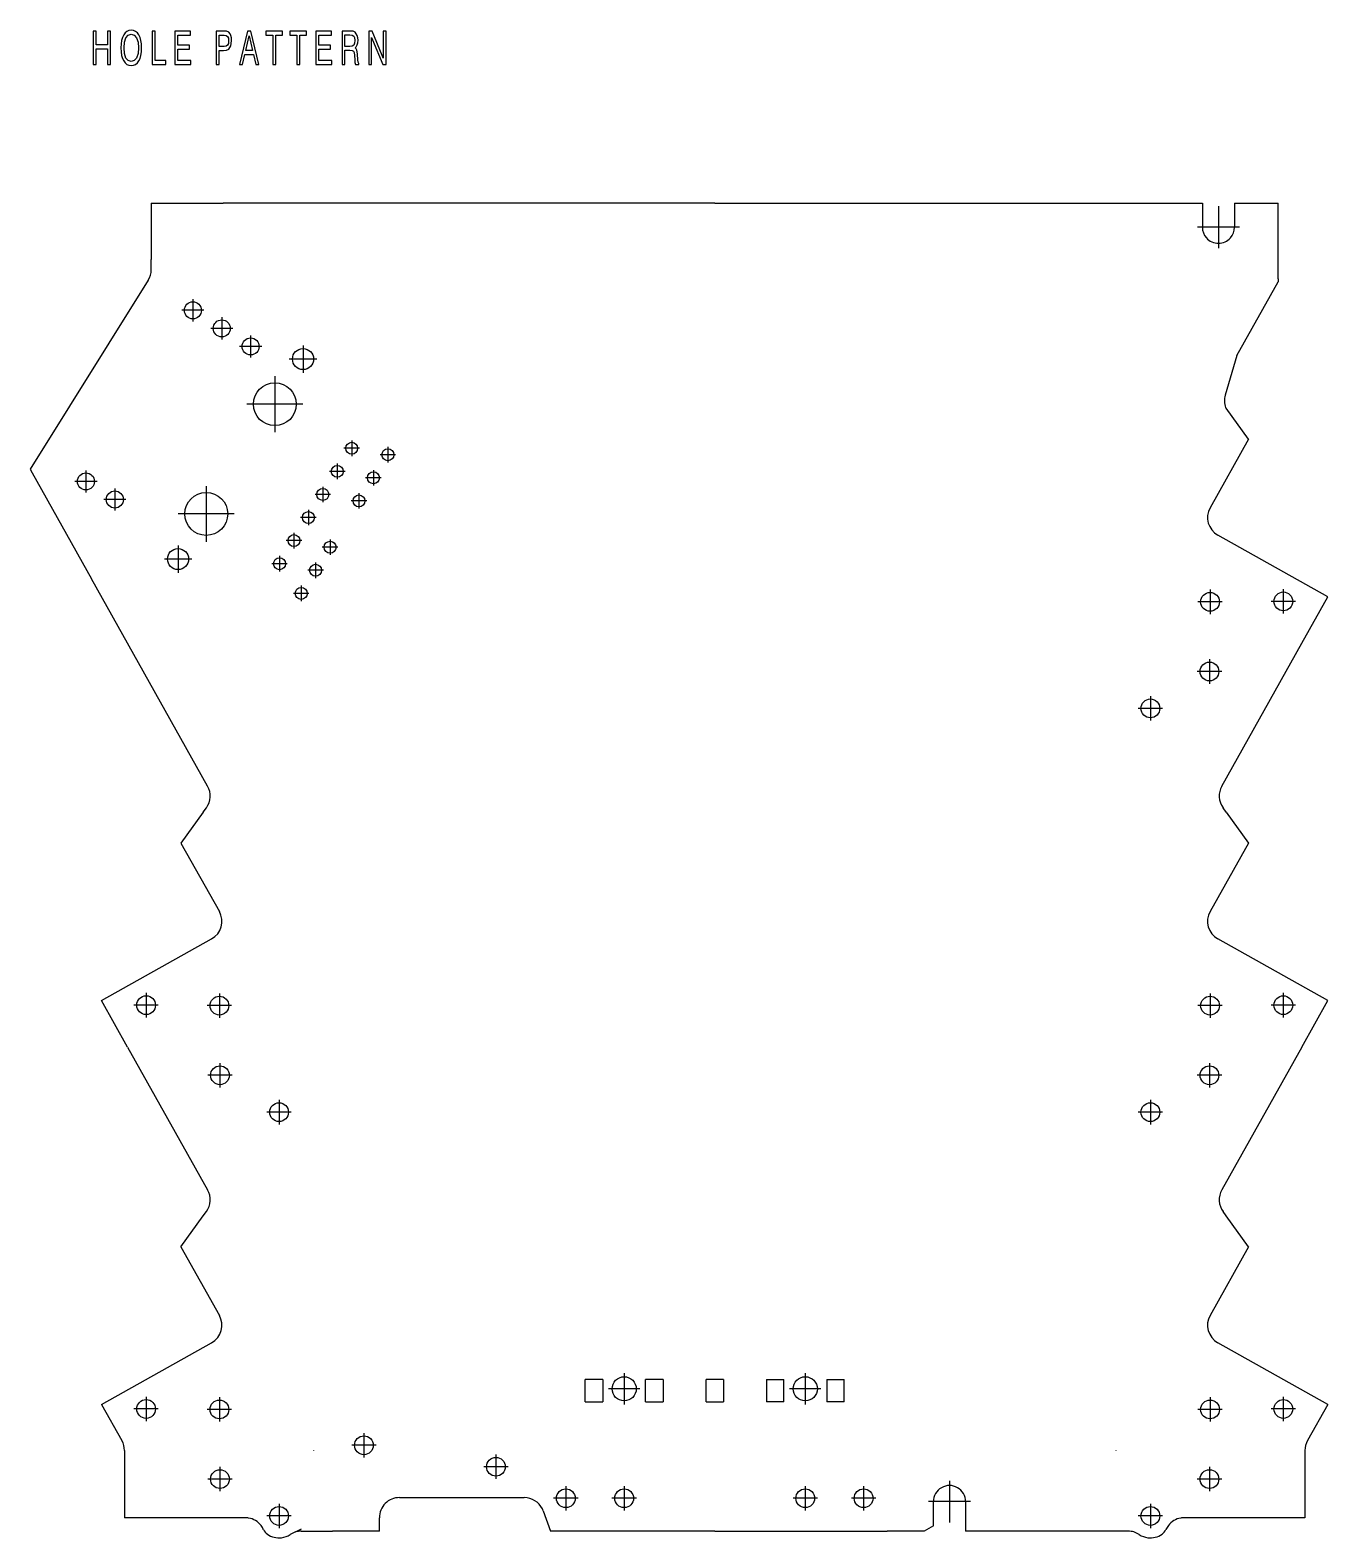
# Model space of a CAD drawing. Extents: x 58 to 154, y 109 to 222.
import ezdxf

# ---------------------------------------------------------------- set-up
doc = ezdxf.new("R2010")
doc.units = 0
doc.linetypes.add('DASHDOT', pattern=[18.5, 12, -3, 0.5, -3])
doc.layers.get('0').update_dxf_attribs({"linetype": 'CONTINUOUS'})

msp = doc.modelspace()

# ---------------------------------------------------------------- linework, layer by layer
at = {"color": 7}
for p, q in [((66.596176, 208.748352), (70.146179, 208.748352)), ((66.596176, 208.748352), (66.596176, 204.549164)), ((70.146179, 208.748352), (71.946175, 208.748352)), ((108.596176, 208.748352), (71.946175, 208.748352)), ((108.596176, 208.748352), (144.946167, 208.748352)), ((144.946167, 208.748352), (144.946167, 206.948364)), ((147.346176, 208.748352), (150.596176, 208.748352)), ((147.346176, 208.748352), (147.346176, 206.948364)), ((150.596176, 203.098358), (150.596176, 208.748352)), ((66.596176, 203.791092), (66.596176, 204.549164)), ((66.368248, 202.996216), (57.56493, 188.907959)), ((147.517242, 197.383667), (150.596176, 202.8815)), ((150.596176, 203.098358), (150.596176, 202.8815)), ((147.517242, 197.383667), (146.654144, 194.422516)), ((146.718994, 193.447479), (146.680786, 193.500549)), ((148.382614, 191.136566), (146.718994, 193.447479)), ((148.382614, 191.136566), (145.52417, 186.032471)), ((57.56493, 188.907959), (57.71698, 188.636459)), ((57.71698, 188.636459), (62.134991, 180.747528)), ((154.301453, 179.397751), (146.099991, 183.990784)), ((70.79731, 165.279846), (62.134991, 180.747528)), ((152.360443, 175.931824), (154.301453, 179.397751)), ((146.39505, 165.279846), (152.360443, 175.931824)), ((70.473358, 163.347473), (68.809738, 161.03656)), ((70.473358, 163.347473), (70.705933, 163.670532)), ((146.718994, 163.347473), (146.48642, 163.670532)), ((146.718994, 163.347473), (148.382614, 161.03656)), ((68.809738, 161.03656), (71.668182, 155.932465)), ((148.382614, 161.03656), (145.52417, 155.932465)), ((62.890903, 149.29776), (71.092361, 153.890793)), ((154.301453, 149.29776), (146.099991, 153.890793)), ((64.831917, 145.831818), (62.890903, 149.29776)), ((152.360443, 145.831818), (154.301453, 149.29776)), ((64.831917, 145.831818), (70.79731, 135.17984)), ((152.360443, 145.831818), (146.39505, 135.17984)), ((68.809738, 130.936569), (70.473358, 133.247482)), ((70.473358, 133.247482), (70.705933, 133.570541)), ((146.718994, 133.247482), (146.48642, 133.570541)), ((148.382614, 130.936569), (146.718994, 133.247482)), ((68.809738, 130.936569), (71.668182, 125.832466)), ((148.382614, 130.936569), (145.52417, 125.832466)), ((62.890903, 119.197754), (71.092361, 123.790794)), ((154.301453, 119.197754), (146.099991, 123.790794)), ((100.246178, 121.048363), (98.946175, 121.048363)), ((98.946175, 119.398361), (98.946175, 121.048363)), ((100.246178, 121.048363), (100.246178, 119.398361)), ((104.746178, 121.048363), (103.446175, 121.048363)), ((103.446175, 119.398361), (103.446175, 121.048363)), ((104.746178, 121.048363), (104.746178, 119.398361)), ((109.246178, 121.048363), (107.946175, 121.048363)), ((107.946175, 119.398361), (107.946175, 121.048363)), ((109.246178, 121.048363), (109.246178, 119.398361)), ((112.446175, 121.048363), (113.746178, 121.048363)), ((112.446175, 121.048363), (112.446175, 119.398361)), ((113.746178, 119.398361), (113.746178, 121.048363)), ((116.946175, 121.048363), (118.246178, 121.048363)), ((116.946175, 121.048363), (116.946175, 119.398361)), ((118.246178, 119.398361), (118.246178, 121.048363)), ((62.890903, 119.197754), (64.404922, 116.494278)), ((98.946175, 119.398361), (100.246178, 119.398361)), ((103.446175, 119.398361), (104.746178, 119.398361)), ((107.946175, 119.398361), (109.246178, 119.398361)), ((113.746178, 119.398361), (112.446175, 119.398361)), ((118.246178, 119.398361), (116.946175, 119.398361)), ((154.301453, 119.197754), (152.78743, 116.494278)), ((64.596176, 115.761345), (64.596176, 115.5998)), ((152.596176, 115.761345), (152.596176, 115.5998)), ((64.596176, 115.5998), (64.596176, 110.74836)), ((78.696175, 115.74836), (78.696175, 115.740311)), ((138.49617, 115.74836), (138.49617, 115.740311)), ((152.596176, 115.5998), (152.596176, 110.74836)), ((85.096176, 112.24836), (94.096176, 112.24836)), ((94.096176, 112.24836), (94.396179, 112.24836)), ((124.896179, 110.148361), (124.896179, 111.948357)), ((127.296173, 111.948357), (127.296173, 109.74836)), ((73.596176, 110.74836), (64.596176, 110.74836)), ((83.596176, 109.74836), (83.596176, 110.74836)), ((95.805717, 111.261391), (96.356415, 109.74836)), ((124.896179, 110.148361), (124.203354, 109.74836)), ((152.596176, 110.74836), (143.596176, 110.74836)), ((77.354919, 109.687317), (77.796219, 109.917427)), ((77.778488, 109.74836), (80.096176, 109.74836)), ((83.596176, 109.74836), (80.096176, 109.74836)), ((108.596176, 109.74836), (96.356415, 109.74836)), ((108.596176, 109.74836), (121.446175, 109.74836)), ((124.203354, 109.74836), (121.446175, 109.74836)), ((139.413864, 109.74836), (127.296173, 109.74836))]:
    msp.add_line(p, q, dxfattribs=at)
at = {"color": 7, "linetype": 'DASHDOT'}
for p, q in [((146.146179, 208.508362), (146.146179, 205.388367)), ((147.706177, 206.948364), (144.586182, 206.948364)), ((69.693542, 201.576111), (69.693542, 199.92511)), ((70.519043, 200.75061), (68.86805, 200.75061)), ((71.847595, 200.230118), (71.847595, 198.579117)), ((72.673096, 199.404617), (71.022095, 199.404617)), ((74.827133, 198.058624), (73.176132, 198.058624)), ((74.001633, 198.884125), (74.001633, 197.233124)), ((77.905693, 198.137146), (77.905693, 196.096161)), ((78.926193, 197.116653), (76.885193, 197.116653)), ((75.804565, 195.834137), (75.804565, 191.674133)), ((77.884567, 193.75415), (73.724564, 193.75415)), ((82.112656, 190.468689), (80.955658, 190.468689)), ((81.534164, 191.04718), (81.534164, 189.890182)), ((84.80722, 189.987701), (83.650223, 189.987701)), ((84.228722, 190.566193), (84.228722, 189.409195)), ((61.72356, 188.821472), (61.72356, 187.170471)), ((80.45842, 189.325653), (80.45842, 188.16864)), ((83.152985, 188.844666), (83.152985, 187.687653)), ((62.549061, 187.995972), (60.898064, 187.995972)), ((81.036926, 188.747147), (79.879929, 188.747147)), ((83.731483, 188.266159), (82.574486, 188.266159)), ((64.70311, 186.649963), (63.052105, 186.649963)), ((63.877605, 187.475464), (63.877605, 185.824463)), ((70.690842, 187.650482), (70.690842, 183.490479)), ((79.961189, 187.025604), (78.804184, 187.025604)), ((79.38269, 187.604111), (79.38269, 186.447113)), ((82.077248, 187.123123), (82.077248, 185.966125)), ((72.770844, 185.570465), (68.61084, 185.570465)), ((78.306953, 185.882568), (78.306953, 184.725571)), ((82.655746, 186.544617), (81.498749, 186.544617)), ((78.885452, 185.304077), (77.728455, 185.304077)), ((68.589714, 183.228455), (68.589714, 181.187469)), ((77.809715, 183.582535), (76.652718, 183.582535)), ((77.231216, 184.161041), (77.231216, 183.004028)), ((79.920479, 183.67157), (79.920479, 182.514557)), ((69.610214, 182.207962), (67.569214, 182.207962)), ((76.155479, 182.439499), (76.155479, 181.282501)), ((80.498978, 183.093079), (79.34198, 183.093079)), ((76.733978, 181.860992), (75.576981, 181.860992)), ((79.423241, 181.371521), (78.266243, 181.371521)), ((78.844742, 181.950027), (78.844742, 180.79303)), ((77.769005, 180.228485), (77.769005, 179.071503)), ((145.518799, 179.92926), (145.518799, 178.109253)), ((150.982422, 179.96405), (150.982422, 178.144043)), ((78.347504, 179.649994), (77.190506, 179.649994)), ((146.428787, 179.019257), (144.608795, 179.019257)), ((151.892426, 179.054047), (150.072418, 179.054047)), ((145.476807, 174.737854), (145.476807, 172.917847)), ((146.38681, 173.82785), (144.566803, 173.82785)), ((141.072342, 171.989548), (141.072342, 170.169556)), ((141.98233, 171.079544), (140.162338, 171.079544)), ((66.20993, 149.864044), (66.20993, 148.044052)), ((71.673561, 149.829254), (71.673561, 148.009262)), ((145.518799, 149.829254), (145.518799, 148.009262)), ((150.982422, 149.864044), (150.982422, 148.044052)), ((67.119926, 148.954041), (65.299927, 148.954041)), ((72.583557, 148.919266), (70.763565, 148.919266)), ((146.428787, 148.919266), (144.608795, 148.919266)), ((151.892426, 148.954041), (150.072418, 148.954041)), ((71.715546, 144.637848), (71.715546, 142.817856)), ((145.476807, 144.637848), (145.476807, 142.817856)), ((72.625549, 143.727844), (70.80555, 143.727844)), ((146.38681, 143.727844), (144.566803, 143.727844)), ((76.12001, 141.889542), (76.12001, 140.06955)), ((141.072342, 141.889542), (141.072342, 140.06955)), ((77.030014, 140.979553), (75.210014, 140.979553)), ((141.98233, 140.979553), (140.162338, 140.979553)), ((101.846176, 121.528358), (101.846176, 119.188362)), ((115.346176, 121.528358), (115.346176, 119.188362)), ((103.016174, 120.35836), (100.676178, 120.35836)), ((116.516174, 120.35836), (114.176178, 120.35836)), ((66.20993, 119.764053), (66.20993, 117.944046)), ((71.673561, 119.729263), (71.673561, 117.909264)), ((145.518799, 119.729263), (145.518799, 117.909264)), ((150.982422, 119.764053), (150.982422, 117.944046)), ((67.119926, 118.85405), (65.299927, 118.85405)), ((72.583557, 118.81926), (70.763565, 118.81926)), ((146.428787, 118.81926), (144.608795, 118.81926)), ((151.892426, 118.85405), (150.072418, 118.85405)), ((82.446175, 117.058357), (82.446175, 115.238358)), ((83.356178, 116.148361), (81.536179, 116.148361)), ((92.286179, 115.458359), (92.286179, 113.638359)), ((72.625549, 113.627853), (70.80555, 113.627853)), ((71.715546, 114.537849), (71.715546, 112.71785)), ((93.196175, 114.548363), (91.376175, 114.548363)), ((146.38681, 113.627853), (144.566803, 113.627853)), ((145.476807, 114.537849), (145.476807, 112.71785)), ((97.496178, 113.10836), (97.496178, 111.288361)), ((101.846176, 113.10836), (101.846176, 111.288361)), ((115.346176, 113.10836), (115.346176, 111.288361)), ((119.696175, 113.10836), (119.696175, 111.288361)), ((126.096176, 113.508362), (126.096176, 110.388359)), ((76.12001, 111.789551), (76.12001, 109.969543)), ((98.406174, 112.198357), (96.586174, 112.198357)), ((102.75618, 112.198357), (100.936172, 112.198357)), ((116.25618, 112.198357), (114.436172, 112.198357)), ((120.606178, 112.198357), (118.786179, 112.198357)), ((127.656174, 111.948357), (124.536179, 111.948357)), ((141.072342, 111.789551), (141.072342, 109.969543)), ((77.030014, 110.879547), (75.210014, 110.879547)), ((141.98233, 110.879547), (140.162338, 110.879547))]:
    msp.add_line(p, q, dxfattribs=at)
at = {"color": 7}
for points in [[(62.270203, 219.068939), (62.491692, 219.068939), (62.491692, 220.240707), (63.334702, 220.240707), (63.334702, 219.068939), (63.55619, 219.068939), (63.55619, 221.568939), (63.334702, 221.568939), (63.334702, 220.543213), (62.491692, 220.543213), (62.491692, 221.568939), (62.270203, 221.568939)], [(64.334183, 220.3172), (64.345482, 220.018173), (64.386162, 219.757401), (64.451706, 219.531387), (64.539848, 219.343628), (64.650589, 219.194107), (64.781677, 219.086319), (64.933105, 219.023743), (65.104866, 218.999405), (65.274376, 219.023743), (65.425804, 219.086319), (65.556885, 219.194107), (65.667633, 219.343628), (65.755775, 219.531387), (65.819054, 219.757401), (65.857475, 220.018173), (65.873299, 220.3172), (65.859734, 220.612747), (65.819054, 220.873535), (65.75351, 221.099533), (65.667633, 221.287292), (65.556885, 221.436813), (65.425804, 221.544601), (65.274376, 221.610657), (65.104866, 221.63501), (64.933105, 221.610657), (64.781677, 221.544601), (64.650589, 221.436813), (64.539848, 221.287292), (64.451706, 221.099533), (64.386162, 220.873535), (64.345482, 220.612747)], [(66.651291, 219.068939), (67.684143, 219.068939), (67.684143, 219.385345), (66.875038, 219.385345), (66.875038, 221.568939), (66.651291, 221.568939)], [(68.360435, 219.068939), (69.537933, 219.068939), (69.537933, 219.381866), (68.579659, 219.381866), (68.579659, 220.219849), (69.447533, 220.219849), (69.447533, 220.511917), (68.579659, 220.511917), (68.579659, 221.259476), (69.519852, 221.259476), (69.519852, 221.568939), (68.360435, 221.568939)], [(71.423889, 219.068939), (71.645378, 219.068939), (71.645378, 220.122482), (71.979866, 220.122482), (72.201355, 220.136398), (72.37764, 220.223328), (72.531326, 220.473663), (72.585571, 220.845718), (72.569748, 221.050858), (72.531326, 221.228195), (72.46579, 221.370743), (72.379906, 221.475052), (72.212654, 221.551559), (72.022812, 221.568939), (71.423889, 221.568939)], [(73.166931, 219.068939), (73.395203, 219.068939), (73.569229, 219.816498), (74.208832, 219.816498), (74.3806, 219.068939), (74.620163, 219.068939), (74.014465, 221.568939), (73.770378, 221.568939)], [(75.646767, 219.068939), (75.868256, 219.068939), (75.868256, 221.266434), (76.381294, 221.266434), (76.381294, 221.568939), (75.133728, 221.568939), (75.133728, 221.266434), (75.646767, 221.266434)], [(77.437271, 219.068939), (77.65876, 219.068939), (77.65876, 221.266434), (78.171799, 221.266434), (78.171799, 221.568939), (76.924232, 221.568939), (76.924232, 221.266434), (77.437271, 221.266434)], [(78.868431, 219.068939), (80.045929, 219.068939), (80.045929, 219.381866), (79.087662, 219.381866), (79.087662, 220.219849), (79.955528, 220.219849), (79.955528, 220.511917), (79.087662, 220.511917), (79.087662, 221.259476), (80.027847, 221.259476), (80.027847, 221.568939), (78.868431, 221.568939)], [(80.812622, 221.568939), (80.812622, 219.068939), (81.031853, 219.068939), (81.031853, 220.139877), (81.388947, 220.139877), (81.560707, 220.12944), (81.666931, 220.077286), (81.725693, 219.959061), (81.750557, 219.740005), (81.764114, 219.413162), (81.775421, 219.214981), (81.80706, 219.068939), (82.062447, 219.068939), (82.062447, 219.138474), (82.008209, 219.239319), (81.987869, 219.430557), (81.969788, 219.840851), (81.953964, 220.014694), (81.924583, 220.150299), (81.870338, 220.244186), (81.784454, 220.306763), (81.879379, 220.40065), (81.949448, 220.529297), (81.992386, 220.68576), (82.008209, 220.876999), (81.992386, 221.071716), (81.953964, 221.242096), (81.798019, 221.48201), (81.633034, 221.555038), (81.443184, 221.568939)], [(82.811058, 219.068939), (83.02124, 219.068939), (83.02124, 221.096054), (83.082268, 220.911774), (83.857475, 219.068939), (84.097046, 219.068939), (84.097046, 221.568939), (83.886856, 221.568939), (83.886856, 219.541824), (83.812271, 219.753922), (83.052887, 221.568939), (82.811058, 221.568939)], [(64.562447, 220.3172), (64.59861, 220.748352), (64.707092, 221.071716), (64.87886, 221.269913), (65.104866, 221.339447), (65.328613, 221.269913), (65.500381, 221.071716), (65.606606, 220.748352), (65.645027, 220.3172), (65.606606, 219.882568), (65.500381, 219.559204), (65.328613, 219.361008), (65.104866, 219.294952), (64.87886, 219.361008), (64.707092, 219.559204), (64.59861, 219.882568)], [(71.645378, 220.424988), (71.645378, 221.262955), (72.031853, 221.262955), (72.178757, 221.238617), (72.280457, 221.169083), (72.341484, 221.040421), (72.361824, 220.845718), (72.341484, 220.640564), (72.278198, 220.511917), (72.169716, 220.442368), (72.016029, 220.424988)], [(73.637032, 220.108582), (73.892418, 221.2108), (74.143288, 220.108582)], [(81.029587, 221.276871), (81.407028, 221.276871), (81.56749, 221.259476), (81.685013, 221.196899), (81.755081, 221.075195), (81.779938, 220.870056), (81.755081, 220.657959), (81.687271, 220.522354), (81.569748, 220.449326), (81.407028, 220.428467), (81.029587, 220.428467)]]:
    msp.add_lwpolyline(points, close=True, dxfattribs=at)
for centre, radius in [((69.693542, 200.75061), 0.635), ((71.847595, 199.404617), 0.635), ((74.001633, 198.058624), 0.635), ((77.905693, 197.116653), 0.785), ((75.804565, 193.75415), 1.6), ((81.534164, 190.468689), 0.445), ((84.228722, 189.987701), 0.445), ((80.45842, 188.747147), 0.445), ((61.72356, 187.995972), 0.635), ((83.152985, 188.266159), 0.445), ((63.877605, 186.649963), 0.635), ((70.690842, 185.570465), 1.6), ((79.38269, 187.025604), 0.445), ((82.077248, 186.544617), 0.445), ((78.306953, 185.304077), 0.445), ((77.231216, 183.582535), 0.445), ((79.920479, 183.093079), 0.445), ((68.589714, 182.207962), 0.785), ((76.155479, 181.860992), 0.445), ((78.844742, 181.371521), 0.445), ((77.769005, 179.649994), 0.445), ((145.518799, 179.019257), 0.7), ((150.982422, 179.054047), 0.7), ((145.476807, 173.82785), 0.7), ((141.072342, 171.079544), 0.7), ((66.20993, 148.954041), 0.7), ((71.673561, 148.919266), 0.7), ((145.518799, 148.919266), 0.7), ((150.982422, 148.954041), 0.7), ((71.715546, 143.727844), 0.7), ((145.476807, 143.727844), 0.7), ((76.12001, 140.979553), 0.7), ((141.072342, 140.979553), 0.7), ((101.846176, 120.35836), 0.9), ((115.346176, 120.35836), 0.9), ((66.20993, 118.85405), 0.7), ((71.673561, 118.81926), 0.7), ((145.518799, 118.81926), 0.7), ((150.982422, 118.85405), 0.7), ((82.446175, 116.148361), 0.7), ((92.286179, 114.548363), 0.7), ((71.715546, 113.627853), 0.7), ((145.476807, 113.627853), 0.7), ((97.496178, 112.198357), 0.7), ((101.846176, 112.198357), 0.7), ((115.346176, 112.198357), 0.7), ((119.696175, 112.198357), 0.7), ((76.12001, 110.879547), 0.7), ((141.072342, 110.879547), 0.7)]:
    msp.add_circle(centre, radius, dxfattribs=at)
for centre, radius, start, end in [((146.146179, 206.948364), 1.2, 180.000005, 221.409615), ((146.146179, 206.948364), 1.2, 318.59038, 0), ((146.146179, 206.948364), 1.2, 221.409615, 318.59038), ((65.096176, 203.791092), 1.5, 328, 360), ((148.094208, 194.002762), 1.5, 163.750001, 199.560496), ((146.832916, 185.29953), 1.5, 150.750007, 240.750006), ((69.488571, 164.546906), 1.5, 324.250001, 29.249998), ((147.703781, 164.546906), 1.5, 150.750007, 215.749997), ((70.359436, 155.199539), 1.5, 299.250003, 29.249998), ((146.832916, 155.199539), 1.5, 150.750007, 240.750006), ((69.488571, 134.446915), 1.5, 324.250001, 29.249998), ((147.703781, 134.446915), 1.5, 150.750007, 215.749997), ((70.359436, 125.099533), 1.5, 299.250003, 29.249998), ((146.832916, 125.099533), 1.5, 150.750007, 240.750006), ((63.096176, 115.761345), 1.5, 360, 29.249998), ((154.096176, 115.761345), 1.5, 150.750007, 179.999995), ((126.096176, 111.948357), 1.2, 0, 180.000005), ((85.096176, 110.74836), 1.5, 90.000003, 180.000005), ((94.396179, 110.74836), 1.5, 25.841934, 90.000003), ((94.396179, 110.74836), 1.5, 20.000001, 25.841934), ((73.596176, 109.24836), 1.5, 80.191455, 90.000003), ((73.596176, 109.24836), 1.5, 37.992026, 80.191455), ((73.596176, 109.24836), 1.5, 24.903947, 37.992026), ((143.596176, 109.24836), 1.5, 142.007979, 155.096056), ((143.596176, 109.24836), 1.5, 99.808543, 142.007979), ((143.596176, 109.24836), 1.5, 90.000003, 99.808543), ((75.77301, 110.258995), 0.9, 204.903944, 234.647396), ((76.120178, 110.74836), 1.5, 234.647396, 276.96578), ((76.120178, 110.74836), 1.5, 276.96578, 303.557311), ((77.778488, 108.24836), 1.5, 106.402367, 123.557316), ((77.778488, 108.24836), 1.5, 90.000003, 106.402367), ((139.413864, 108.24836), 1.5, 73.597638, 90.000003), ((139.413864, 108.24836), 1.5, 56.442689, 73.597638), ((141.072174, 110.74836), 1.5, 236.442684, 263.034222), ((141.072174, 110.74836), 1.5, 263.034222, 305.352602), ((141.419342, 110.258995), 0.9, 305.352602, 335.096053)]:
    msp.add_arc(centre, radius, start, end, dxfattribs=at)

doc.saveas('drawing.dxf')
